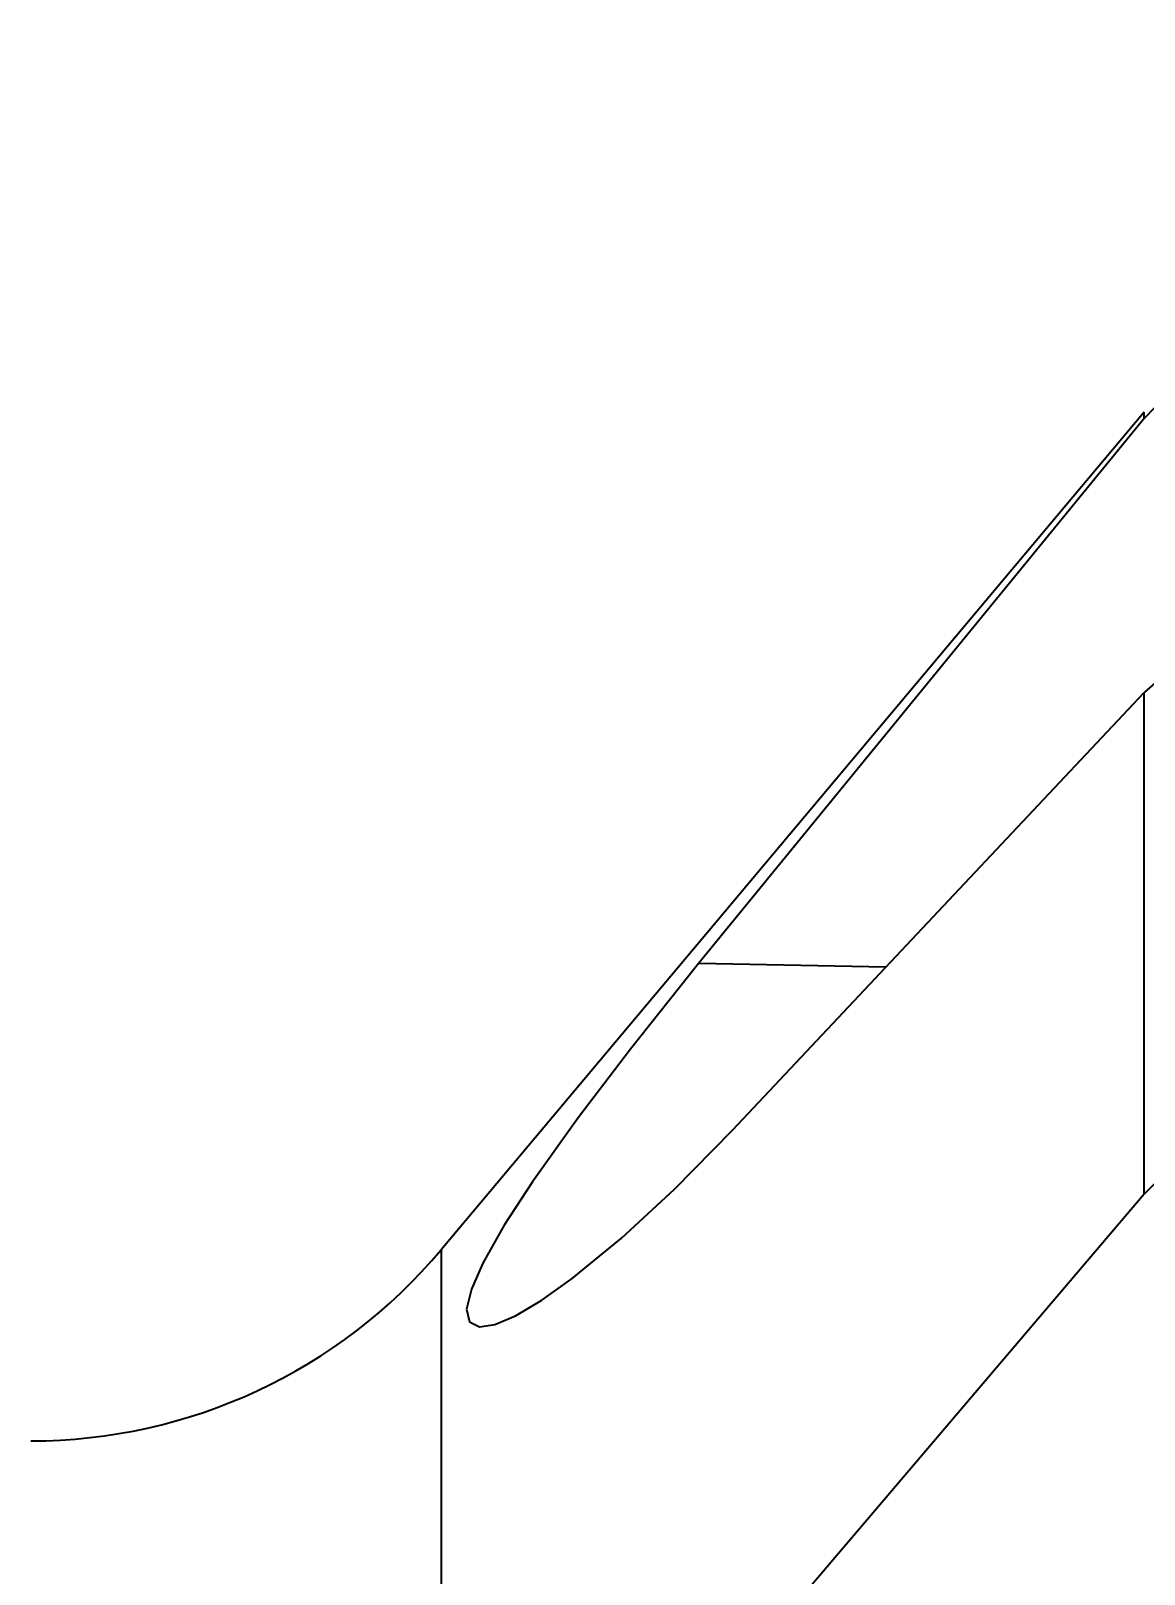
# Model space of a CAD drawing. Extents: x -70 to 148, y -70 to 126.
# Drawn here: x 73.93 to 94.71, y 42.43 to 71.26 of the extents above; entities that cross this region are included whole.
import ezdxf

# ---------------------------------------------------------------- set-up
doc = ezdxf.new("R2010")
doc.units = 0
doc.layers.add('1', color=4, linetype='Continuous')
doc.layers.add('2', color=7, linetype='Continuous')
doc.styles.get("Standard").update_dxf_attribs({"font": 'Monospac821 BT', "height": 3.5})
doc.styles.add('STANDARD 3.5 mm', font='Monospac821 BT.shx', dxfattribs={"height": 3.5})
doc.dimstyles.new('AM_DIN', dxfattribs={"dimtxt": 3.5, "dimasz": 2.5, "dimexe": 2, "dimexo": 1, "dimgap": 1, "dimtad": 1, "dimtoh": 1, "dimdsep": 46, "dimtxsty": 'STANDARD 3.5 mm', "dimsah": 1, "dimcen": 0.09, "dimadec": 0, "dimazin": 2, "dimtp": 1, "dimtm": 1e-09, "dimtfac": 1, "dimtdec": 4, "dimtmove": 0, "dimatfit": 3, "dimfxl": 1, "dimtolj": 1, "dimtzin": 0, "dimarcsym": 0})
doc.dimstyles.get("Standard").update_dxf_attribs({"dimtxt": 3.5, "dimasz": 2.5, "dimexe": 1.25, "dimexo": 0, "dimtad": 1, "dimtoh": 1, "dimdsep": 46, "dimtxsty": 'STANDARD', "dimsah": 1, "dimcen": 0.09, "dimazin": 2, "dimtp": 1, "dimtm": 1, "dimtfac": 1, "dimtdec": 4, "dimtmove": 0, "dimatfit": 3, "dimfxl": 1, "dimtolj": 1, "dimtzin": 0, "dimarcsym": 0})

# ---------------------------------------------------------------- blocks, each defined once
blk = doc.blocks.new('VDDIM_DEFAULT')
at = {"linetype": 'Continuous', "lineweight": -2, "extrusion": (0, 0, -1)}
blk.add_hatch(color=0, dxfattribs=at).paths.add_polyline_path([(0, 0), (1, -0.1665), (1, 0.1665)], flags=0)
blk = doc.blocks.new('*D355D')
at = {"layer": '2'}
for p, q in [((60, 44.466), (60, 112.267)), ((123.012, 71), (123.012, 112.267)), ((60, 110.267), (123.012, 110.267))]:
    blk.add_line(p, q, dxfattribs=at)
at = {"layer": '2', "xscale": 2.5, "yscale": 2.5, "rotation": 180}
blk.add_blockref('VDDIM_DEFAULT', (60, 110.267), dxfattribs=at)
at = {"layer": '2', "xscale": 2.5, "yscale": 2.5}
blk.add_blockref('VDDIM_DEFAULT', (123.012, 110.267), dxfattribs=at)
at = {"layer": '2', "insert": (91.506, 111.267), "char_height": 3.5, "attachment_point": 8, "style": 'STANDARD 3.5 mm'}
blk.add_mtext('63', dxfattribs=at)
blk = doc.blocks.new('*D3573')
at = {"layer": '2'}
for p, q in [((0, 0), (0, 121.877)), ((123.022, 0), (123.022, 121.877)), ((0, 120.627), (123.022, 120.627))]:
    blk.add_line(p, q, dxfattribs=at)
at = {"layer": '2', "xscale": 2.5, "yscale": 2.5, "rotation": 180}
blk.add_blockref('VDDIM_DEFAULT', (0, 120.627), dxfattribs=at)
at = {"layer": '2', "xscale": 2.5, "yscale": 2.5}
blk.add_blockref('VDDIM_DEFAULT', (123.022, 120.627), dxfattribs=at)
at = {"layer": '2', "insert": (61.511, 121.252), "char_height": 3.5, "attachment_point": 8}
blk.add_mtext('123', dxfattribs=at)

msp = doc.modelspace()

# ---------------------------------------------------------------- linework, layer by layer
at = {"layer": '1'}
for p, q in [((94.714, 64.02), (95.309, 64.629)), ((94.714, 64.134), (81.589, 48.492)), ((94.714, 64.02), (86.403, 53.846)), ((94.714, 64.02), (94.714, 64.134)), ((95.455, 59.549), (94.714, 58.903)), ((87.026, 50.727), (94.714, 58.903)), ((94.714, 49.526), (94.714, 58.903)), ((86.403, 53.846), (85.125, 52.236)), ((86.403, 53.846), (89.894, 53.777)), ((85.125, 52.236), (84.15, 50.954)), ((84.15, 50.954), (83.296, 49.759)), ((85.945, 49.625), (87.026, 50.727)), ((94.714, 49.526), (95.309, 50.119)), ((83.296, 49.759), (82.767, 48.947)), ((84.957, 48.71), (85.945, 49.625)), ((94.714, 49.526), (86.403, 39.761)), ((82.767, 48.947), (82.365, 48.237)), ((81.589, 48.492), (81.589, -48.652)), ((84.036, 47.953), (84.957, 48.71)), ((82.365, 48.237), (82.153, 47.753)), ((83.471, 47.551), (84.036, 47.953)), ((82.153, 47.753), (82.065, 47.382)), ((82.065, 47.382), (82.116, 47.144)), ((82.974, 47.257), (83.471, 47.551)), ((82.116, 47.144), (82.304, 47.049)), ((82.304, 47.049), (82.592, 47.094)), ((82.592, 47.094), (82.974, 47.257))]:
    msp.add_line(p, q, dxfattribs=at)
msp.add_arc((73.929, 54.92), 10, 270, 320, dxfattribs=at)

# ---------------------------------------------------------------- dimensions: what is measured, and where the dimension line sits
at = {"layer": '2'}
dim = msp.add_linear_dim(base=(-45.805, 120.627), p1=(0, 0), p2=(123.022, 0), text='123', dimstyle='STANDARD', dxfattribs=at)
dim.commit()
dim.dimension.update_dxf_attribs({"geometry": '*D3573', "text_midpoint": (0, 0)})
dim = msp.add_linear_dim(base=(123.012, 110.267), p1=(60, 43.466), p2=(123.012, 70), text='63', dimstyle='AM_DIN', override={"dimtm": 0}, dxfattribs=at)
dim.commit()
dim.dimension.update_dxf_attribs({"geometry": '*D355D', "text_midpoint": (91.506, 113.078)})

doc.saveas('drawing.dxf')
